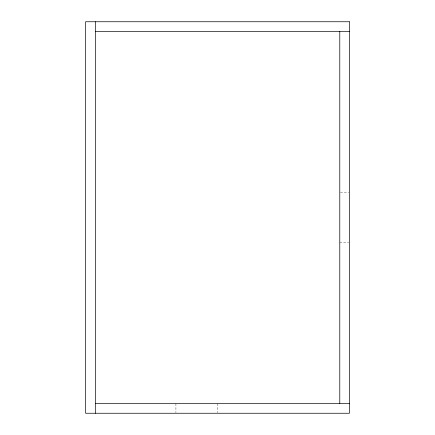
<?xml version="1.0" encoding="UTF-8"?>
<svg xmlns="http://www.w3.org/2000/svg" width="435" height="435" viewBox="0 0 435 435"><rect width="100%" height="100%" fill="white"/><g stroke="black" fill="none" stroke-linecap="round" stroke-linejoin="round"><path stroke-width="0.33" stroke-dasharray="2.17 1.63" d="M340.426 192.835L348.772 192.835M339.784 242.175L348.772 242.175M217.799 403.658L217.799 412.608M175.919 403.658L175.919 412.608"/><path stroke-width="0.65" d="M95.347 31.353L349.414 31.353M95.347 403.658L349.414 403.658M339.784 31.353L339.784 403.658M95.347 21.75L95.347 413.25M349.414 21.75L85.586 21.75L85.586 413.25L349.414 413.25L349.414 21.75"/></g></svg>
